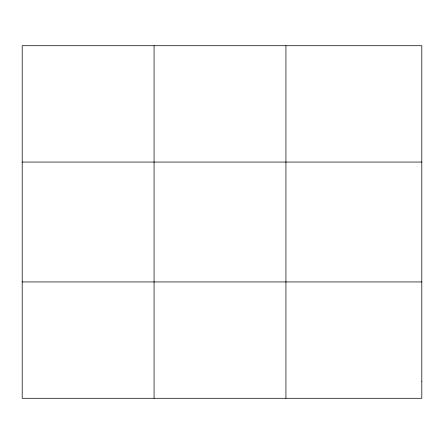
<?xml version="1.0" encoding="UTF-8"?>
<svg xmlns="http://www.w3.org/2000/svg" width="444" height="444" viewBox="0 0 444 444"><rect width="100%" height="100%" fill="white"/><g stroke="black" fill="none" stroke-linecap="round" stroke-linejoin="round"><path stroke-width="0.67" d="M154.068 45.71L154.068 398.29M285.936 45.71L285.936 398.29M22.2 162.06L421.8 162.06M22.2 281.94L421.8 281.94M421.8 381.668L421.8 398.29L22.2 398.29L22.2 45.71L421.8 45.71L421.8 381.668"/></g></svg>
